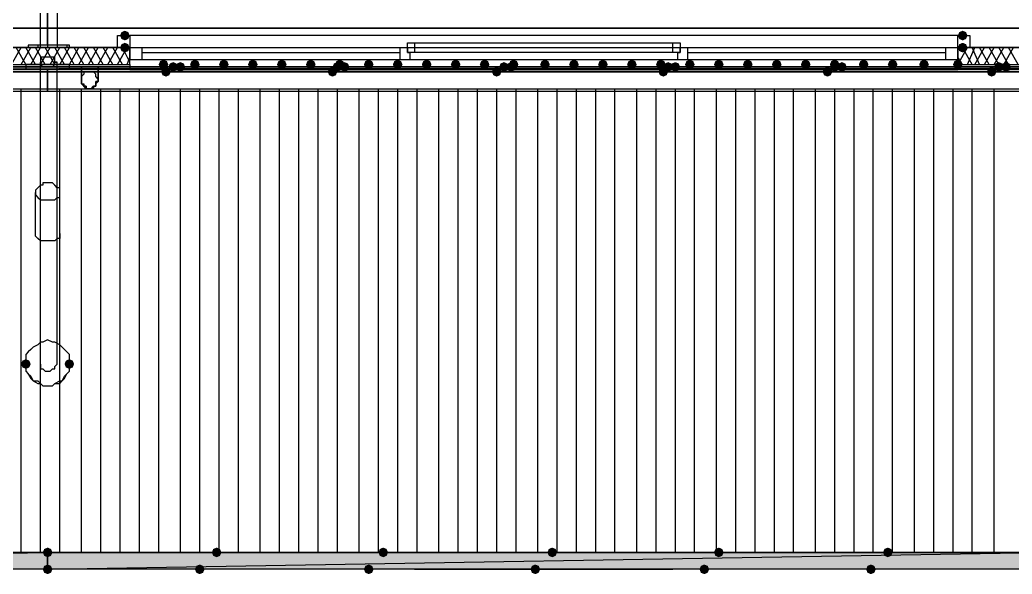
# Model space of a CAD drawing. Header units: millimetres. Extents: x 0 to 420, y 0 to 297.
# Drawn here: x 293.52 to 310.92, y 96.35 to 106.07 of the extents above; entities that cross this region are included whole.
import ezdxf

# ---------------------------------------------------------------- set-up
doc = ezdxf.new("R2010")
doc.units = ezdxf.units.MM
doc.layers.get('0').update_dxf_attribs({"linetype": 'CONTINUOUS'})

msp = doc.modelspace()

# ---------------------------------------------------------------- hatches: boundary and pattern name
at = {"true_color": 0x000007}
for points in [[(295.444333, 105.791), (295.419462, 105.731204), (295.359667, 105.706333), (295.299871, 105.731204), (295.275, 105.791), (295.299871, 105.850796), (295.359667, 105.875667), (295.419462, 105.850796)], [(310.134, 105.791), (310.109129, 105.731204), (310.049333, 105.706333), (309.989537, 105.731204), (309.964667, 105.791), (309.989537, 105.850796), (310.049333, 105.875667), (310.109129, 105.850796)], [(295.444333, 105.579333), (295.419462, 105.519537), (295.359667, 105.494667), (295.299871, 105.519537), (295.275, 105.579333), (295.299871, 105.639129), (295.359667, 105.664), (295.419462, 105.639129)], [(310.134, 105.579333), (310.109129, 105.519537), (310.049333, 105.494667), (309.989537, 105.519537), (309.964667, 105.579333), (309.989537, 105.639129), (310.049333, 105.664), (310.109129, 105.639129)], [(296.121667, 105.283), (296.096796, 105.223204), (296.037, 105.198333), (295.977204, 105.223204), (295.952333, 105.283), (295.977204, 105.342796), (296.037, 105.367667), (296.096796, 105.342796)], [(296.672, 105.283), (296.647129, 105.223204), (296.587333, 105.198333), (296.527537, 105.223204), (296.502667, 105.283), (296.527537, 105.342796), (296.587333, 105.367667), (296.647129, 105.342796)], [(297.18, 105.283), (297.155129, 105.223204), (297.095333, 105.198333), (297.035538, 105.223204), (297.010667, 105.283), (297.035537, 105.342796), (297.095333, 105.367667), (297.155129, 105.342796)], [(297.688, 105.283), (297.663129, 105.223204), (297.603333, 105.198333), (297.543537, 105.223204), (297.518667, 105.283), (297.543537, 105.342796), (297.603333, 105.367667), (297.663129, 105.342796)], [(298.196, 105.283), (298.171129, 105.223204), (298.111333, 105.198333), (298.051537, 105.223204), (298.026667, 105.283), (298.051537, 105.342796), (298.111333, 105.367667), (298.171129, 105.342796)], [(298.704, 105.283), (298.679129, 105.223204), (298.619333, 105.198333), (298.559537, 105.223204), (298.534667, 105.283), (298.559537, 105.342796), (298.619333, 105.367667), (298.679129, 105.342796)], [(299.212, 105.283), (299.187129, 105.223204), (299.127333, 105.198333), (299.067538, 105.223204), (299.042667, 105.283), (299.067537, 105.342796), (299.127333, 105.367667), (299.187129, 105.342796)], [(299.72, 105.283), (299.695129, 105.223204), (299.635333, 105.198333), (299.575538, 105.223204), (299.550667, 105.283), (299.575537, 105.342796), (299.635333, 105.367667), (299.695129, 105.342796)], [(300.228, 105.283), (300.203129, 105.223204), (300.143333, 105.198333), (300.083538, 105.223204), (300.058667, 105.283), (300.083537, 105.342796), (300.143333, 105.367667), (300.203129, 105.342796)], [(300.736, 105.283), (300.711129, 105.223204), (300.651333, 105.198333), (300.591537, 105.223204), (300.566667, 105.283), (300.591537, 105.342796), (300.651333, 105.367667), (300.711129, 105.342796)], [(301.244, 105.283), (301.219129, 105.223204), (301.159333, 105.198333), (301.099538, 105.223204), (301.074667, 105.283), (301.099537, 105.342796), (301.159333, 105.367667), (301.219129, 105.342796)], [(301.752, 105.283), (301.727129, 105.223204), (301.667333, 105.198333), (301.607538, 105.223204), (301.582667, 105.283), (301.607537, 105.342796), (301.667333, 105.367667), (301.727129, 105.342796)], [(302.26, 105.283), (302.235129, 105.223204), (302.175333, 105.198333), (302.115538, 105.223204), (302.090667, 105.283), (302.115537, 105.342796), (302.175333, 105.367667), (302.235129, 105.342796)], [(302.810333, 105.283), (302.785462, 105.223204), (302.725667, 105.198333), (302.665871, 105.223204), (302.641, 105.283), (302.665871, 105.342796), (302.725667, 105.367667), (302.785462, 105.342796)], [(303.318333, 105.283), (303.293462, 105.223204), (303.233667, 105.198333), (303.173871, 105.223204), (303.149, 105.283), (303.173871, 105.342796), (303.233667, 105.367667), (303.293462, 105.342796)], [(303.826333, 105.283), (303.801462, 105.223204), (303.741667, 105.198333), (303.681871, 105.223204), (303.657, 105.283), (303.681871, 105.342796), (303.741667, 105.367667), (303.801462, 105.342796)], [(304.334333, 105.283), (304.309463, 105.223204), (304.249667, 105.198333), (304.189871, 105.223204), (304.165, 105.283), (304.189871, 105.342796), (304.249667, 105.367667), (304.309462, 105.342796)], [(304.842333, 105.283), (304.817462, 105.223204), (304.757667, 105.198333), (304.697871, 105.223204), (304.673, 105.283), (304.697871, 105.342796), (304.757667, 105.367667), (304.817462, 105.342796)], [(305.350333, 105.283), (305.325462, 105.223204), (305.265667, 105.198333), (305.205871, 105.223204), (305.181, 105.283), (305.205871, 105.342796), (305.265667, 105.367667), (305.325462, 105.342796)], [(305.858333, 105.283), (305.833463, 105.223204), (305.773667, 105.198333), (305.713871, 105.223204), (305.689, 105.283), (305.713871, 105.342796), (305.773667, 105.367667), (305.833462, 105.342796)], [(306.366333, 105.283), (306.341462, 105.223204), (306.281667, 105.198333), (306.221871, 105.223204), (306.197, 105.283), (306.221871, 105.342796), (306.281667, 105.367667), (306.341462, 105.342796)], [(306.874333, 105.283), (306.849462, 105.223204), (306.789667, 105.198333), (306.729871, 105.223204), (306.705, 105.283), (306.729871, 105.342796), (306.789667, 105.367667), (306.849462, 105.342796)], [(307.382333, 105.283), (307.357462, 105.223204), (307.297667, 105.198333), (307.237871, 105.223204), (307.213, 105.283), (307.237871, 105.342796), (307.297667, 105.367667), (307.357462, 105.342796)], [(307.890333, 105.283), (307.865463, 105.223204), (307.805667, 105.198333), (307.745871, 105.223204), (307.721, 105.283), (307.745871, 105.342796), (307.805667, 105.367667), (307.865462, 105.342796)], [(308.398333, 105.283), (308.373462, 105.223204), (308.313667, 105.198333), (308.253871, 105.223204), (308.229, 105.283), (308.253871, 105.342796), (308.313667, 105.367667), (308.373462, 105.342796)], [(308.906333, 105.283), (308.881463, 105.223204), (308.821667, 105.198333), (308.761871, 105.223204), (308.737, 105.283), (308.761871, 105.342796), (308.821667, 105.367667), (308.881462, 105.342796)], [(309.456667, 105.283), (309.431796, 105.223204), (309.372, 105.198333), (309.312204, 105.223204), (309.287333, 105.283), (309.312204, 105.342796), (309.372, 105.367667), (309.431796, 105.342796)], [(310.049333, 105.283), (310.024462, 105.223204), (309.964667, 105.198333), (309.904871, 105.223204), (309.88, 105.283), (309.904871, 105.342796), (309.964667, 105.367667), (310.024462, 105.342796)], [(293.708667, 100.033667), (293.683796, 99.973871), (293.624, 99.949), (293.564204, 99.973871), (293.539333, 100.033667), (293.564204, 100.093462), (293.624, 100.118333), (293.683796, 100.093463)], [(294.470667, 100.033667), (294.445796, 99.973871), (294.386, 99.949), (294.326204, 99.973871), (294.301333, 100.033667), (294.326204, 100.093462), (294.386, 100.118333), (294.445796, 100.093463)]]:
    msp.add_hatch(color=0, dxfattribs=at).paths.add_polyline_path(points, flags=0)
at = {"true_color": 0x0000fe}
for points in [[(296.291, 105.240667), (296.266129, 105.180871), (296.206333, 105.156), (296.146538, 105.180871), (296.121667, 105.240667), (296.146537, 105.300462), (296.206333, 105.325333), (296.266129, 105.300463)], [(296.418, 105.240667), (296.393129, 105.180871), (296.333333, 105.156), (296.273537, 105.180871), (296.248667, 105.240667), (296.273537, 105.300462), (296.333333, 105.325333), (296.393129, 105.300463)], [(296.418, 105.240667), (296.393129, 105.180871), (296.333333, 105.156), (296.273537, 105.180871), (296.248667, 105.240667), (296.273537, 105.300462), (296.333333, 105.325333), (296.393129, 105.300463)], [(299.169667, 105.240667), (299.144796, 105.180871), (299.085, 105.156), (299.025204, 105.180871), (299.000333, 105.240667), (299.025204, 105.300462), (299.085, 105.325333), (299.144796, 105.300463)], [(299.296667, 105.240667), (299.271796, 105.180871), (299.212, 105.156), (299.152204, 105.180871), (299.127333, 105.240667), (299.152204, 105.300462), (299.212, 105.325333), (299.271796, 105.300463)], [(299.296667, 105.240667), (299.271796, 105.180871), (299.212, 105.156), (299.152204, 105.180871), (299.127333, 105.240667), (299.152204, 105.300462), (299.212, 105.325333), (299.271796, 105.300463)], [(302.090667, 105.240667), (302.065796, 105.180871), (302.006, 105.156), (301.946204, 105.180871), (301.921333, 105.240667), (301.946204, 105.300462), (302.006, 105.325333), (302.065796, 105.300463)], [(302.217667, 105.240667), (302.192796, 105.180871), (302.133, 105.156), (302.073204, 105.180871), (302.048333, 105.240667), (302.073204, 105.300462), (302.133, 105.325333), (302.192796, 105.300463)], [(302.217667, 105.240667), (302.192796, 105.180871), (302.133, 105.156), (302.073204, 105.180871), (302.048333, 105.240667), (302.073204, 105.300462), (302.133, 105.325333), (302.192796, 105.300463)], [(304.969333, 105.240667), (304.944462, 105.180871), (304.884667, 105.156), (304.824871, 105.180871), (304.8, 105.240667), (304.824871, 105.300462), (304.884667, 105.325333), (304.944462, 105.300463)], [(305.096333, 105.240667), (305.071462, 105.180871), (305.011667, 105.156), (304.951871, 105.180871), (304.927, 105.240667), (304.951871, 105.300462), (305.011667, 105.325333), (305.071462, 105.300463)], [(305.096333, 105.240667), (305.071462, 105.180871), (305.011667, 105.156), (304.951871, 105.180871), (304.927, 105.240667), (304.951871, 105.300462), (305.011667, 105.325333), (305.071462, 105.300463)], [(307.890333, 105.240667), (307.865463, 105.180871), (307.805667, 105.156), (307.745871, 105.180871), (307.721, 105.240667), (307.745871, 105.300462), (307.805667, 105.325333), (307.865462, 105.300463)], [(308.017333, 105.240667), (307.992462, 105.180871), (307.932667, 105.156), (307.872871, 105.180871), (307.848, 105.240667), (307.872871, 105.300462), (307.932667, 105.325333), (307.992462, 105.300463)], [(308.017333, 105.240667), (307.992462, 105.180871), (307.932667, 105.156), (307.872871, 105.180871), (307.848, 105.240667), (307.872871, 105.300462), (307.932667, 105.325333), (307.992462, 105.300463)], [(310.769, 105.240667), (310.744129, 105.180871), (310.684333, 105.156), (310.624537, 105.180871), (310.599667, 105.240667), (310.624537, 105.300462), (310.684333, 105.325333), (310.744129, 105.300463)], [(310.896, 105.240667), (310.871129, 105.180871), (310.811333, 105.156), (310.751537, 105.180871), (310.726667, 105.240667), (310.751537, 105.300462), (310.811333, 105.325333), (310.871129, 105.300463)], [(310.896, 105.240667), (310.871129, 105.180871), (310.811333, 105.156), (310.751537, 105.180871), (310.726667, 105.240667), (310.751537, 105.300462), (310.811333, 105.325333), (310.871129, 105.300463)], [(296.164, 105.156), (296.139129, 105.096204), (296.079333, 105.071333), (296.019537, 105.096204), (295.994667, 105.156), (296.019537, 105.215796), (296.079333, 105.240667), (296.139129, 105.215796)], [(299.085, 105.156), (299.060129, 105.096204), (299.000333, 105.071333), (298.940538, 105.096204), (298.915667, 105.156), (298.940537, 105.215796), (299.000333, 105.240667), (299.060129, 105.215796)], [(301.963667, 105.156), (301.938796, 105.096204), (301.879, 105.071333), (301.819204, 105.096204), (301.794333, 105.156), (301.819204, 105.215796), (301.879, 105.240667), (301.938796, 105.215796)], [(304.884667, 105.156), (304.859796, 105.096204), (304.8, 105.071333), (304.740204, 105.096204), (304.715333, 105.156), (304.740204, 105.215796), (304.8, 105.240667), (304.859796, 105.215796)], [(307.763333, 105.156), (307.738462, 105.096204), (307.678667, 105.071333), (307.618871, 105.096204), (307.594, 105.156), (307.618871, 105.215796), (307.678667, 105.240667), (307.738462, 105.215796)], [(310.642, 105.156), (310.617129, 105.096204), (310.557333, 105.071333), (310.497538, 105.096204), (310.472667, 105.156), (310.497537, 105.215796), (310.557333, 105.240667), (310.617129, 105.215796)], [(294.089667, 96.731667), (294.064796, 96.671871), (294.005, 96.647), (293.945204, 96.671871), (293.920333, 96.731667), (293.945204, 96.791462), (294.005, 96.816333), (294.064796, 96.791463)], [(294.089667, 96.731667), (294.064796, 96.671871), (294.005, 96.647), (293.945204, 96.671871), (293.920333, 96.731667), (293.945204, 96.791462), (294.005, 96.816333), (294.064796, 96.791463)], [(297.053, 96.731667), (297.028129, 96.671871), (296.968333, 96.647), (296.908537, 96.671871), (296.883667, 96.731667), (296.908537, 96.791462), (296.968333, 96.816333), (297.028129, 96.791463)], [(299.974, 96.731667), (299.949129, 96.671871), (299.889333, 96.647), (299.829538, 96.671871), (299.804667, 96.731667), (299.829537, 96.791462), (299.889333, 96.816333), (299.949129, 96.791463)], [(302.937333, 96.731667), (302.912462, 96.671871), (302.852667, 96.647), (302.792871, 96.671871), (302.768, 96.731667), (302.792871, 96.791462), (302.852667, 96.816333), (302.912462, 96.791463)], [(305.858333, 96.731667), (305.833463, 96.671871), (305.773667, 96.647), (305.713871, 96.671871), (305.689, 96.731667), (305.713871, 96.791462), (305.773667, 96.816333), (305.833462, 96.791463)], [(308.821667, 96.731667), (308.796796, 96.671871), (308.737, 96.647), (308.677204, 96.671871), (308.652333, 96.731667), (308.677204, 96.791462), (308.737, 96.816333), (308.796796, 96.791463)], [(294.089667, 96.435333), (294.064796, 96.375538), (294.005, 96.350667), (293.945204, 96.375538), (293.920333, 96.435333), (293.945204, 96.495129), (294.005, 96.52), (294.064796, 96.495129)], [(296.756667, 96.435333), (296.731796, 96.375538), (296.672, 96.350667), (296.612204, 96.375538), (296.587333, 96.435333), (296.612204, 96.495129), (296.672, 96.52), (296.731796, 96.495129)], [(299.72, 96.435333), (299.695129, 96.375538), (299.635333, 96.350667), (299.575538, 96.375538), (299.550667, 96.435333), (299.575537, 96.495129), (299.635333, 96.52), (299.695129, 96.495129)], [(302.641, 96.435333), (302.616129, 96.375538), (302.556333, 96.350667), (302.496537, 96.375538), (302.471667, 96.435333), (302.496537, 96.495129), (302.556333, 96.52), (302.616129, 96.495129)], [(305.604333, 96.435333), (305.579462, 96.375538), (305.519667, 96.350667), (305.459871, 96.375538), (305.435, 96.435333), (305.459871, 96.495129), (305.519667, 96.52), (305.579462, 96.495129)], [(308.525333, 96.435333), (308.500463, 96.375538), (308.440667, 96.350667), (308.380871, 96.375538), (308.356, 96.435333), (308.380871, 96.495129), (308.440667, 96.52), (308.500462, 96.495129)]]:
    msp.add_hatch(color=0, dxfattribs=at).paths.add_polyline_path(points, flags=0)
at = {"true_color": 0x000007}
h = msp.add_hatch(color=0, dxfattribs=at)
h.paths.add_polyline_path([(381.550333, 105.156), (119.507, 105.156), (381.550333, 105.240667)], flags=0)
h.paths.add_polyline_path([(119.507, 105.156), (381.550333, 105.240667), (119.507, 105.240667)], flags=0)
h = msp.add_hatch(color=0, dxfattribs=at)
h.paths.add_polyline_path([(294.005, 96.435333), (276.606, 96.435333), (294.005, 96.731667)], flags=0)
h.paths.add_polyline_path([(276.606, 96.435333), (294.005, 96.731667), (276.606, 96.731667)], flags=0)
h = msp.add_hatch(color=0, dxfattribs=at)
h.paths.add_polyline_path([(311.404, 96.435333), (294.005, 96.435333), (311.404, 96.731667)], flags=0)
h.paths.add_polyline_path([(294.005, 96.435333), (311.404, 96.731667), (294.005, 96.731667)], flags=0)

# ---------------------------------------------------------------- linework, layer by layer
at = {"color": 0, "true_color": 0x000007}
for points in [[(392.938, 222.25), (258.868333, 222.25), (258.868333, 191.219667), (242.189, 191.219667), (242.189, 222.25), (108.119333, 222.25), (108.119333, 105.579333), (242.189, 105.579333), (242.189, 136.609667), (258.868333, 136.609667), (258.868333, 105.579333), (392.938, 105.579333)], [(242.189, 221.869), (242.189, 191.219667), (258.868333, 191.219667), (258.868333, 221.869), (392.557, 221.869), (392.557, 105.918), (258.868333, 105.918), (258.868333, 136.609667), (242.189, 136.609667), (242.189, 105.918), (108.500333, 105.918), (108.500333, 221.869)], [(294.386, 106.299), (293.666333, 106.299), (293.666333, 106.256667), (294.005, 106.256667), (294.005, 105.621667), (293.666333, 105.621667), (293.666333, 105.579333), (294.386, 105.579333), (294.386, 105.621667), (294.005, 105.621667), (294.005, 106.256667), (294.386, 106.256667)], [(295.232667, 105.791), (295.444333, 105.791), (295.444333, 105.579333), (295.232667, 105.579333), (295.232667, 105.791), (295.444333, 105.791), (295.444333, 105.579333), (295.232667, 105.579333)], [(309.964667, 105.791), (310.176333, 105.791), (310.176333, 105.579333), (309.964667, 105.579333), (309.964667, 105.791), (310.176333, 105.791), (310.176333, 105.579333), (309.964667, 105.579333)], [(300.312667, 105.664), (300.439667, 105.664), (300.439667, 105.494667), (300.312667, 105.494667)], [(305.096333, 105.494667), (304.969333, 105.494667), (304.969333, 105.664), (305.096333, 105.664)], [(295.444333, 105.579333), (295.444333, 105.367667)], [(309.964667, 105.579333), (309.964667, 105.367667)], [(294.047333, 105.41), (294.005, 105.41), (293.962667, 105.41), (293.920333, 105.41), (293.878, 105.41), (293.878, 105.367667), (293.878, 105.325333), (293.878, 105.283), (293.920333, 105.240667), (293.962667, 105.240667), (294.005, 105.240667), (294.047333, 105.240667), (294.089667, 105.240667), (294.132, 105.283), (294.132, 105.325333), (294.174333, 105.325333), (294.132, 105.325333), (294.132, 105.367667), (294.132, 105.41), (294.089667, 105.41)], [(381.550333, 105.156), (119.507, 105.156), (381.550333, 105.240667)], [(119.507, 105.156), (381.550333, 105.240667), (119.507, 105.240667)], [(294.005, 105.198333), (276.606, 105.198333), (276.606, 104.817333), (294.005, 104.817333)], [(311.404, 105.198333), (294.005, 105.198333), (294.005, 104.817333), (311.404, 104.817333)], [(294.470667, 105.240667), (294.597667, 105.240667), (294.597667, 105.029), (294.597667, 104.986667), (294.597667, 104.944333), (294.64, 104.902), (294.682333, 104.859667), (294.724667, 104.859667), (294.767, 104.859667), (294.809333, 104.859667), (294.809333, 104.902), (294.851667, 104.902), (294.851667, 104.944333), (294.894, 104.986667), (294.894, 105.029), (294.894, 105.240667), (294.978667, 105.240667), (294.894, 105.240667), (294.894, 105.029), (294.894, 104.986667), (294.851667, 104.986667), (294.851667, 104.944333), (294.851667, 104.902), (294.809333, 104.902), (294.767, 104.859667), (294.724667, 104.859667), (294.682333, 104.859667), (294.682333, 104.902), (294.64, 104.902), (294.597667, 104.944333), (294.597667, 104.986667), (294.597667, 105.029), (294.597667, 105.240667), (294.470667, 105.240667), (294.597667, 105.240667), (294.597667, 105.029), (294.597667, 104.986667), (294.597667, 104.944333), (294.64, 104.902), (294.682333, 104.859667), (294.724667, 104.859667), (294.767, 104.859667), (294.809333, 104.859667), (294.809333, 104.902), (294.851667, 104.902), (294.851667, 104.944333), (294.894, 104.986667), (294.894, 105.029), (294.894, 105.240667), (294.978667, 105.240667), (294.894, 105.240667), (294.894, 105.029), (294.894, 104.986667), (294.851667, 104.986667), (294.851667, 104.944333), (294.851667, 104.902), (294.809333, 104.902), (294.767, 104.859667), (294.724667, 104.859667), (294.682333, 104.859667), (294.682333, 104.902), (294.64, 104.902), (294.597667, 104.944333), (294.597667, 104.986667), (294.597667, 105.029), (294.597667, 105.240667), (294.470667, 105.240667), (294.597667, 105.240667), (294.597667, 105.029), (294.597667, 104.986667), (294.597667, 104.944333), (294.64, 104.902), (294.682333, 104.902), (294.682333, 104.859667), (294.724667, 104.859667), (294.767, 104.859667), (294.809333, 104.902), (294.851667, 104.902), (294.851667, 104.944333), (294.851667, 104.986667), (294.894, 104.986667), (294.894, 105.029), (294.894, 105.240667), (294.978667, 105.240667), (294.894, 105.240667), (294.894, 105.029), (294.894, 104.986667), (294.851667, 104.944333), (294.851667, 104.902), (294.809333, 104.902), (294.809333, 104.859667), (294.767, 104.859667), (294.724667, 104.859667), (294.682333, 104.859667), (294.64, 104.902), (294.597667, 104.944333), (294.597667, 104.986667), (294.597667, 105.029), (294.597667, 105.240667)], [(294.597667, 105.029), (294.597667, 104.986667), (294.597667, 104.944333), (294.64, 104.944333), (294.64, 104.902), (294.682333, 104.902), (294.682333, 104.859667), (294.724667, 104.859667), (294.767, 104.859667), (294.809333, 104.902), (294.851667, 104.902), (294.851667, 104.944333), (294.851667, 104.986667), (294.894, 104.986667), (294.894, 105.029), (294.851667, 105.071333), (294.851667, 105.113667), (294.809333, 105.156), (294.767, 105.156), (294.724667, 105.156), (294.682333, 105.156), (294.64, 105.156), (294.64, 105.113667), (294.597667, 105.071333)], [(294.894, 105.029), (294.851667, 105.071333), (294.851667, 105.113667), (294.809333, 105.156), (294.767, 105.156), (294.724667, 105.156), (294.682333, 105.156), (294.64, 105.156), (294.64, 105.113667), (294.597667, 105.071333), (294.597667, 105.029), (294.597667, 104.986667), (294.597667, 104.944333), (294.64, 104.944333), (294.64, 104.902), (294.682333, 104.902), (294.682333, 104.859667), (294.724667, 104.859667), (294.767, 104.859667), (294.809333, 104.902), (294.851667, 104.902), (294.851667, 104.944333), (294.851667, 104.986667), (294.894, 104.986667)], [(381.550333, 97.324333), (381.550333, 96.731667), (119.507, 96.731667), (119.507, 97.324333), (119.507, 104.309333), (119.507, 104.859667), (381.550333, 104.859667), (381.550333, 104.309333)], [(294.047333, 103.208667), (294.005, 103.208667), (293.962667, 103.208667), (293.920333, 103.208667), (293.920333, 103.166333), (293.878, 103.166333), (293.835667, 103.124), (293.793333, 103.081667), (293.793333, 103.039333), (293.793333, 102.997), (293.835667, 102.954667), (293.878, 102.912333), (293.920333, 102.912333), (293.962667, 102.912333), (294.005, 102.912333), (294.047333, 102.912333), (294.089667, 102.912333), (294.132, 102.912333), (294.174333, 102.954667), (294.216667, 102.954667), (294.216667, 102.997), (294.216667, 103.039333), (294.216667, 103.081667), (294.216667, 103.124), (294.174333, 103.124), (294.132, 103.166333), (294.089667, 103.208667)], [(294.089667, 100.414667), (294.005, 100.457), (293.920333, 100.414667), (293.878, 100.414667), (293.835667, 100.372333), (293.751, 100.33), (293.708667, 100.287667), (293.666333, 100.245333), (293.624, 100.203), (293.624, 100.118333), (293.624, 100.033667), (293.624, 99.991333), (293.624, 99.906667), (293.666333, 99.864333), (293.708667, 99.822), (293.751, 99.737333), (293.835667, 99.737333), (293.878, 99.695), (293.920333, 99.652667), (294.005, 99.652667), (294.089667, 99.652667), (294.132, 99.695), (294.216667, 99.737333), (294.259, 99.737333), (294.301333, 99.822), (294.343667, 99.864333), (294.386, 99.906667), (294.386, 99.991333), (294.386, 100.033667), (294.386, 100.118333), (294.386, 100.203), (294.343667, 100.245333), (294.301333, 100.287667), (294.259, 100.33), (294.216667, 100.372333), (294.132, 100.414667)], [(346.159667, 96.731667), (346.159667, 96.435333), (328.803, 96.435333), (328.803, 96.731667), (328.803, 96.435333), (311.404, 96.435333), (311.404, 96.731667), (311.404, 96.435333), (294.005, 96.435333), (294.005, 96.731667), (294.005, 96.435333), (276.606, 96.435333), (276.606, 96.731667), (259.249333, 96.731667), (259.249333, 96.435333), (276.606, 96.435333), (276.606, 96.731667), (294.005, 96.731667), (311.404, 96.731667), (328.803, 96.731667)], [(294.005, 96.435333), (276.606, 96.435333), (294.005, 96.731667)], [(276.606, 96.435333), (294.005, 96.731667), (276.606, 96.731667)], [(311.404, 96.435333), (294.005, 96.435333), (311.404, 96.731667)], [(294.005, 96.435333), (311.404, 96.731667), (294.005, 96.731667)], [(300.439667, 96.435333), (304.969333, 96.435333)]]:
    msp.add_lwpolyline(points, close=True, dxfattribs=at)
at = {"color": 0, "true_color": 0x0000fe}
msp.add_lwpolyline([(242.189, 221.869), (108.500333, 221.869), (108.500333, 105.918), (242.189, 105.918), (242.189, 136.609667), (258.868333, 136.609667), (258.868333, 105.918), (392.557, 105.918), (392.557, 221.869), (258.868333, 221.869), (258.868333, 191.219667), (242.189, 191.219667)], close=True, dxfattribs=at)
at = {"color": 0, "true_color": 0x00002b}
for points in [[(276.775333, 105.579333), (293.878, 105.579333), (293.878, 140.081), (276.775333, 140.081)], [(311.234667, 140.081), (294.174333, 140.081), (294.174333, 105.579333), (311.234667, 105.579333)]]:
    msp.add_lwpolyline(points, close=True, dxfattribs=at)
at = {"color": 0, "true_color": 0x000007}
for points in [[(294.005, 106.299), (294.005, 105.579333)], [(302.725667, 105.791), (295.444333, 105.791), (295.444333, 105.706333)], [(302.725667, 105.791), (295.444333, 105.791), (295.444333, 105.706333)], [(309.964667, 105.706333), (309.964667, 105.791), (302.725667, 105.791)], [(309.964667, 105.706333), (309.964667, 105.791), (302.725667, 105.791)], [(293.666333, 105.621667), (293.666333, 105.579333)], [(293.835667, 105.621667), (293.835667, 105.579333)], [(294.174333, 105.621667), (294.174333, 105.579333)], [(294.343667, 105.621667), (294.343667, 105.579333)], [(295.444333, 105.706333), (295.444333, 105.579333), (302.725667, 105.579333)], [(295.444333, 105.706333), (295.444333, 105.579333), (302.725667, 105.579333)], [(300.439667, 105.664), (304.969333, 105.664)], [(300.439667, 105.664), (304.969333, 105.664)], [(302.725667, 105.579333), (309.964667, 105.579333), (309.964667, 105.706333)], [(302.725667, 105.579333), (309.964667, 105.579333), (309.964667, 105.706333)], [(295.444333, 105.579333), (292.565667, 105.579333)], [(293.37, 105.283), (293.539333, 105.579333)], [(293.624, 105.283), (293.454667, 105.579333)], [(293.539333, 105.283), (293.708667, 105.579333)], [(293.793333, 105.283), (293.624, 105.579333)], [(293.708667, 105.283), (293.878, 105.579333)], [(293.962667, 105.283), (293.793333, 105.579333)], [(293.878, 105.283), (294.047333, 105.579333)], [(294.132, 105.283), (293.962667, 105.579333)], [(294.047333, 105.283), (294.216667, 105.579333)], [(294.301333, 105.283), (294.132, 105.579333)], [(294.216667, 105.283), (294.386, 105.579333)], [(294.470667, 105.283), (294.301333, 105.579333)], [(294.386, 105.283), (294.555333, 105.579333)], [(294.64, 105.283), (294.470667, 105.579333)], [(294.555333, 105.283), (294.724667, 105.579333)], [(294.809333, 105.283), (294.64, 105.579333)], [(294.724667, 105.283), (294.894, 105.579333)], [(294.978667, 105.283), (294.809333, 105.579333)], [(294.894, 105.283), (295.063333, 105.579333)], [(295.148, 105.283), (294.978667, 105.579333)], [(295.063333, 105.283), (295.232667, 105.579333)], [(295.317333, 105.283), (295.148, 105.579333)], [(295.232667, 105.283), (295.402, 105.579333)], [(295.444333, 105.325333), (295.317333, 105.579333)], [(295.444333, 105.283), (295.444333, 105.367667), (295.444333, 105.579333)], [(295.444333, 105.579333), (309.964667, 105.579333)], [(295.444333, 105.579333), (295.656, 105.579333), (295.656, 105.367667), (295.444333, 105.367667)], [(295.656, 105.579333), (300.185667, 105.579333)], [(295.656, 105.494667), (300.185667, 105.494667)], [(300.270333, 105.367667), (300.185667, 105.367667), (300.185667, 105.579333), (300.270333, 105.579333)], [(300.270333, 105.579333), (300.312667, 105.579333), (300.312667, 105.494667), (300.355, 105.494667), (300.355, 105.367667), (300.270333, 105.367667)], [(300.439667, 105.579333), (304.969333, 105.579333)], [(304.969333, 105.494667), (300.439667, 105.494667)], [(305.138667, 105.367667), (305.054, 105.367667), (305.054, 105.494667), (305.096333, 105.494667), (305.096333, 105.579333), (305.138667, 105.579333)], [(305.138667, 105.579333), (305.223333, 105.579333), (305.223333, 105.367667), (305.138667, 105.367667)], [(305.223333, 105.579333), (309.753, 105.579333)], [(305.223333, 105.494667), (309.753, 105.494667)], [(309.964667, 105.367667), (309.753, 105.367667), (309.753, 105.579333), (309.964667, 105.579333)], [(309.964667, 105.283), (310.134, 105.579333)], [(309.964667, 105.283), (309.964667, 105.367667), (309.964667, 105.579333)], [(312.843333, 105.579333), (309.964667, 105.579333)], [(310.218667, 105.283), (310.049333, 105.579333)], [(310.134, 105.283), (310.261, 105.579333)], [(310.345667, 105.283), (310.218667, 105.579333)], [(310.261, 105.283), (310.430333, 105.579333)], [(310.515, 105.283), (310.345667, 105.579333)], [(310.430333, 105.283), (310.599667, 105.579333)], [(310.684333, 105.283), (310.515, 105.579333)], [(310.599667, 105.283), (310.769, 105.579333)], [(310.853667, 105.283), (310.684333, 105.579333)], [(310.769, 105.283), (310.938333, 105.579333)], [(311.023, 105.283), (310.853667, 105.579333)], [(292.565667, 105.283), (295.444333, 105.283)], [(294.386, 105.198333), (294.386, 105.283), (294.343667, 105.283), (294.301333, 105.283), (294.259, 105.283), (294.216667, 105.283), (294.132, 105.283), (294.089667, 105.283), (294.005, 105.283), (293.920333, 105.283), (293.878, 105.283), (293.835667, 105.283), (293.751, 105.283), (293.708667, 105.283), (293.666333, 105.283), (293.624, 105.283), (293.624, 105.198333)], [(293.878, 100.033667), (293.878, 105.325333)], [(294.174333, 100.033667), (294.174333, 105.325333)], [(295.402, 105.283), (295.444333, 105.41)], [(295.444333, 105.283), (295.444333, 105.367667)], [(295.444333, 105.283), (295.444333, 105.198333), (309.964667, 105.198333), (309.964667, 105.283)], [(300.185667, 105.367667), (295.656, 105.367667)], [(305.054, 105.367667), (300.355, 105.367667)], [(309.753, 105.367667), (305.223333, 105.367667)], [(310.049333, 105.283), (309.964667, 105.41)], [(309.964667, 105.283), (309.964667, 105.367667)], [(309.964667, 105.283), (312.843333, 105.283)], [(381.846667, 105.240667), (119.507, 105.240667), (381.846667, 105.240667), (119.507, 105.240667)], [(381.550333, 105.240667), (119.507, 105.240667)], [(381.804333, 105.240667), (381.550333, 105.240667), (119.507, 105.240667)], [(381.846667, 105.240667), (119.507, 105.240667), (119.507, 105.156)], [(119.507, 105.156), (381.550333, 105.156)], [(294.386, 105.198333), (294.343667, 105.198333), (294.301333, 105.198333), (294.259, 105.198333), (294.216667, 105.198333), (294.132, 105.198333), (294.089667, 105.198333), (294.005, 105.198333), (293.920333, 105.198333), (293.878, 105.198333), (293.835667, 105.198333), (293.751, 105.198333), (293.708667, 105.198333), (293.666333, 105.198333), (293.624, 105.198333)], [(293.793333, 102.319667), (293.793333, 103.039333)], [(294.216667, 102.319667), (294.216667, 103.039333)], [(294.216667, 102.319667), (294.216667, 102.277333), (294.216667, 102.235), (294.174333, 102.235), (294.132, 102.192667), (294.089667, 102.192667), (294.047333, 102.192667), (294.005, 102.192667), (293.962667, 102.192667), (293.920333, 102.192667), (293.878, 102.192667), (293.835667, 102.235), (293.793333, 102.277333), (293.793333, 102.319667)], [(293.624, 100.033667), (293.624, 99.991333), (293.624, 99.906667), (293.666333, 99.864333), (293.708667, 99.779667), (293.751, 99.737333), (293.835667, 99.695), (293.878, 99.695), (293.920333, 99.652667), (294.005, 99.652667), (294.089667, 99.652667), (294.132, 99.695), (294.216667, 99.695), (294.259, 99.737333), (294.301333, 99.779667), (294.343667, 99.864333), (294.386, 99.906667), (294.386, 99.991333), (294.386, 100.033667)], [(293.878, 100.033667), (293.878, 99.991333), (293.878, 99.949), (293.920333, 99.949), (293.962667, 99.906667), (294.005, 99.906667), (294.047333, 99.906667), (294.089667, 99.949), (294.132, 99.949), (294.132, 99.991333), (294.174333, 100.033667)], [(294.005, 96.731667), (276.606, 96.731667)], [(311.404, 96.731667), (294.005, 96.731667)], [(304.969333, 96.435333), (300.439667, 96.435333)]]:
    msp.add_lwpolyline(points, dxfattribs=at)
at = {"color": 0, "true_color": 0x0000fd}
for points in [[(293.539333, 96.731667), (293.539333, 104.859667)], [(293.878, 96.731667), (293.878, 104.859667)], [(294.216667, 96.731667), (294.216667, 104.859667)], [(294.597667, 96.731667), (294.597667, 104.859667)], [(294.936333, 96.731667), (294.936333, 104.859667)], [(295.275, 96.731667), (295.275, 104.859667)], [(295.613667, 96.731667), (295.613667, 104.859667)], [(295.952333, 96.731667), (295.952333, 104.859667)], [(296.333333, 96.731667), (296.333333, 104.859667)], [(296.672, 96.731667), (296.672, 104.859667)], [(297.010667, 96.731667), (297.010667, 104.859667)], [(297.349333, 96.731667), (297.349333, 104.859667)], [(297.730333, 96.731667), (297.730333, 104.859667)], [(298.069, 96.731667), (298.069, 104.859667)], [(298.407667, 96.731667), (298.407667, 104.859667)], [(298.746333, 96.731667), (298.746333, 104.859667)], [(299.085, 96.731667), (299.085, 104.859667)], [(299.466, 96.731667), (299.466, 104.859667)], [(299.804667, 96.731667), (299.804667, 104.859667)], [(300.143333, 96.731667), (300.143333, 104.859667)], [(300.482, 96.731667), (300.482, 104.859667)], [(300.863, 96.731667), (300.863, 104.859667)], [(301.201667, 96.731667), (301.201667, 104.859667)], [(301.540333, 96.731667), (301.540333, 104.859667)], [(301.879, 96.731667), (301.879, 104.859667)], [(302.217667, 96.731667), (302.217667, 104.859667)], [(302.598667, 96.731667), (302.598667, 104.859667)], [(302.937333, 96.731667), (302.937333, 104.859667)], [(303.276, 96.731667), (303.276, 104.859667)], [(303.614667, 96.731667), (303.614667, 104.859667)], [(303.953333, 96.731667), (303.953333, 104.859667)], [(304.334333, 96.731667), (304.334333, 104.859667)], [(304.673, 96.731667), (304.673, 104.859667)], [(305.011667, 96.731667), (305.011667, 104.859667)], [(305.350333, 96.731667), (305.350333, 104.859667)], [(305.731333, 96.731667), (305.731333, 104.859667)], [(306.07, 96.731667), (306.07, 104.859667)], [(306.408667, 96.731667), (306.408667, 104.859667)], [(306.747333, 96.731667), (306.747333, 104.859667)], [(307.086, 96.731667), (307.086, 104.859667)], [(307.467, 96.731667), (307.467, 104.859667)], [(307.805667, 96.731667), (307.805667, 104.859667)], [(308.144333, 96.731667), (308.144333, 104.859667)], [(308.483, 96.731667), (308.483, 104.859667)], [(308.821667, 96.731667), (308.821667, 104.859667)], [(309.202667, 96.731667), (309.202667, 104.859667)], [(309.541333, 96.731667), (309.541333, 104.859667)], [(309.88, 96.731667), (309.88, 104.859667)], [(310.218667, 96.731667), (310.218667, 104.859667)], [(310.599667, 96.731667), (310.599667, 104.859667)]]:
    msp.add_lwpolyline(points, dxfattribs=at)

doc.saveas('drawing.dxf')
